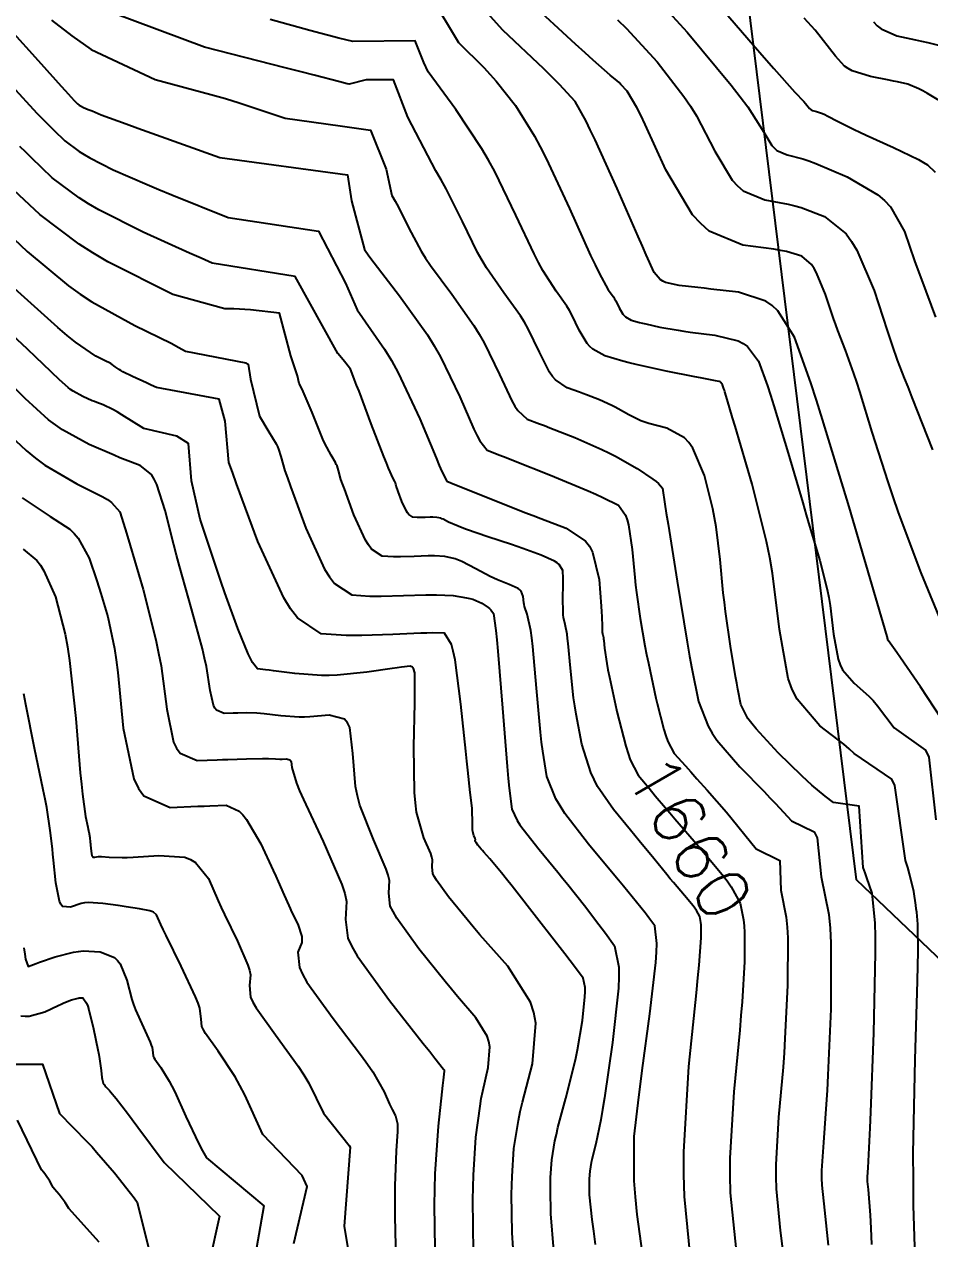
# Model space of a CAD drawing. Header units: metres. Extents: x 837476 to 838477, y 1189012 to 1191014.
# Drawn here: x 837755.9 to 837823, y 1190475.6 to 1190565.5 of the extents above; entities that cross this region are included whole.
import ezdxf

# ---------------------------------------------------------------- set-up
doc = ezdxf.new("R2010")
doc.units = ezdxf.units.M
doc.header["$LTSCALE"] = 0.3
for name, color, linetype in [('CORREDORVIA', 94, 'Continuous'), ('COTAS 10', 1, 'Continuous'), ('COTAS INT', 252, 'Continuous')]:
    doc.layers.add(name, color=color, linetype=linetype)
doc.styles.get("Standard").update_dxf_attribs({"font": 'simplex.shx'})

msp = doc.modelspace()

# ---------------------------------------------------------------- linework, layer by layer
at = {"layer": 'CORREDORVIA'}
msp.add_lwpolyline([(837910.676, 1191000.965), (838246.889, 1191005.3), (838347.391, 1190870.925), (838423.516, 1190628.699), (838450.215, 1190473.685), (838321.32, 1190375.615), (838242.09, 1190297.633), (838236.889, 1190068.622), (838166.593, 1189160.17), (837860.483, 1189307.124), (837593.191, 1189234.399), (837744.487, 1189686.609), (837700.859, 1189887.9), (837671.347, 1190075.087), (837676.273, 1190181.696), (837885.383, 1190229.429), (837983.184, 1190344.12), (837817.554, 1190502.187), (837798.033, 1190660.17), (837963.574, 1190795.982)], close=True, dxfattribs=at)
at = {"layer": 'COTAS 10'}
for points in [[(837805.978, 1190568.537), (837809.9, 1190563.975), (837810.717, 1190563.033), (837811.418, 1190562.229), (837812.98, 1190560.484), (837813.637, 1190559.788), (837813.767, 1190559.646), (837813.874, 1190559.525), (837814.077, 1190559.273), (837814.189, 1190559.171), (837814.239, 1190559.146), (837814.298, 1190559.122), (837814.582, 1190559.047), (837815.034, 1190558.895), (837815.199, 1190558.823), (837815.382, 1190558.737), (837816.186, 1190558.318), (837817.371, 1190557.714), (837817.794, 1190557.511), (837818.258, 1190557.294), (837820.275, 1190556.384), (837822.14, 1190555.49), (837822.507, 1190555.283), (837822.811, 1190555.094), (837823.369, 1190554.557)], [(837786.031, 1190567.587), (837788.078, 1190564.141), (837789.951, 1190562.292), (837790.42, 1190561.786), (837790.866, 1190561.283), (837792.296, 1190559.485), (837793.692, 1190557.233), (837794.117, 1190556.443), (837794.559, 1190555.581), (837796.294, 1190551.866), (837797.856, 1190548.398), (837798.189, 1190547.692), (837798.48, 1190547.096), (837799.169, 1190545.861), (837799.541, 1190545.339), (837799.631, 1190545.194), (837799.715, 1190545.048), (837799.972, 1190544.515), (837800.243, 1190544.051), (837800.335, 1190543.949), (837800.435, 1190543.857), (837800.861, 1190543.619), (837801.477, 1190543.438), (837801.697, 1190543.383), (837801.938, 1190543.325), (837802.987, 1190543.096), (837804.335, 1190542.857), (837804.764, 1190542.793), (837805.218, 1190542.73), (837807.061, 1190542.507), (837808.775, 1190542.08), (837809.147, 1190541.888), (837809.475, 1190541.664), (837810.29, 1190540.585), (837810.946, 1190538.757), (837811.174, 1190538.059), (837811.422, 1190537.279), (837812.485, 1190533.771), (837813.569, 1190530.09), (837813.831, 1190529.201), (837814.076, 1190528.368), (837814.823, 1190525.83), (837815.368, 1190523.672), (837815.486, 1190523.078), (837815.59, 1190522.487), (837815.848, 1190520.365), (837816.182, 1190518.526), (837816.335, 1190518.113), (837816.513, 1190517.741), (837817.374, 1190516.744), (837818.453, 1190515.796), (837818.77, 1190515.455), (837819.094, 1190515.08), (837820.329, 1190513.441), (837822.652, 1190511.786), (837822.912, 1190511.265), (837823.431, 1190506.642)], [(837755.006, 1190560.954), (837756.858, 1190558.935), (837757.658, 1190558.113), (837757.883, 1190557.889), (837758.109, 1190557.668), (837758.935, 1190556.884), (837759.991, 1190556.086), (837760.362, 1190555.855), (837760.767, 1190555.62), (837762.513, 1190554.737), (837765.014, 1190553.643), (837765.895, 1190553.275), (837766.857, 1190552.878), (837771.014, 1190551.211), (837777.711, 1190550.202), (837779.711, 1190546.354), (837780.574, 1190544.377), (837782.602, 1190541.473), (837783.115, 1190540.611), (837783.608, 1190539.723), (837785.213, 1190536.305), (837786.415, 1190533.417), (837786.653, 1190532.862), (837786.85, 1190532.415), (837787.219, 1190531.685), (837787.799, 1190531.456), (837788.129, 1190531.324), (837788.533, 1190531.163), (837790.604, 1190530.331), (837792.992, 1190529.385), (837793.596, 1190529.151), (837794.175, 1190528.93), (837796.059, 1190528.229), (837797.48, 1190527.266), (837797.766, 1190526.878), (837798.007, 1190526.438), (837798.49, 1190524.41), (837798.634, 1190522.435), (837798.661, 1190522.027), (837798.682, 1190521.68), (837798.71, 1190520.93), (837798.712, 1190520.623), (837798.716, 1190520.555), (837798.722, 1190520.495), (837798.757, 1190520.337), (837798.803, 1190520.117), (837798.817, 1190520.018), (837798.83, 1190519.901), (837798.881, 1190519.34), (837799.054, 1190518.211), (837799.145, 1190517.737), (837799.254, 1190517.192), (837799.779, 1190514.765), (837799.805, 1190514.642), (837800.455, 1190512.093), (837800.628, 1190511.549), (837800.797, 1190511.076), (837801.379, 1190509.95), (837801.913, 1190509.31), (837802.052, 1190509.142), (837802.186, 1190508.978), (837802.641, 1190508.421), (837803.394, 1190507.527), (837803.718, 1190507.151), (837804.091, 1190506.719), (837805.855, 1190504.697), (837807.598, 1190502.596), (837807.959, 1190502.115), (837808.267, 1190501.677), (837808.94, 1190500.461), (837809.186, 1190499.233), (837809.225, 1190498.787), (837809.252, 1190498.296), (837809.246, 1190496.142), (837809.071, 1190493.173), (837808.992, 1190492.168), (837808.9, 1190491.084), (837808.456, 1190486.506), (837808.16, 1190481.602), (837808.161, 1190480.311), (837808.197, 1190479.05), (837808.629, 1190474.739)], [(837792.265, 1190472.687), (837792.05, 1190476.086), (837792.011, 1190478.906), (837792.02, 1190479.601), (837792.039, 1190480.258), (837792.177, 1190482.317), (837792.506, 1190484.384), (837792.644, 1190485.045), (837792.802, 1190485.745), (837793.544, 1190488.593), (837793.799, 1190491.585), (837793.65, 1190492.375), (837793.407, 1190493.149), (837791.734, 1190495.804), (837789.664, 1190498.14), (837789.169, 1190498.712), (837788.708, 1190499.251), (837787.329, 1190500.928), (837786.44, 1190502.162), (837786.288, 1190502.422), (837786.177, 1190502.647), (837786.117, 1190503.164), (837786.149, 1190503.667), (837786.096, 1190503.884), (837786.016, 1190504.134), (837785.504, 1190505.316), (837784.972, 1190507.204), (837784.88, 1190507.899), (837784.811, 1190508.67), (837784.762, 1190512.074), (837784.838, 1190515.277), (837784.848, 1190515.921), (837784.854, 1190516.459), (837784.835, 1190517.524), (837784.751, 1190517.826), (837784.716, 1190517.883), (837784.676, 1190517.928), (837784.488, 1190517.997), (837783.862, 1190517.928), (837783.546, 1190517.886), (837783.168, 1190517.834), (837781.287, 1190517.565), (837779.079, 1190517.346), (837778.495, 1190517.325), (837777.922, 1190517.322), (837775.952, 1190517.456), (837774.377, 1190517.66), (837774.053, 1190517.702), (837773.779, 1190517.737), (837773.195, 1190517.809), (837772.811, 1190518.284), (837772.662, 1190518.574), (837772.495, 1190518.931), (837771.739, 1190520.792), (837770.778, 1190523.434), (837770.482, 1190524.285), (837770.172, 1190525.187), (837768.945, 1190528.874), (837768.297, 1190531.715), (837768.077, 1190534.486), (837767.221, 1190535.023), (837764.786, 1190535.593), (837763.141, 1190536.615), (837762.792, 1190536.821), (837762.488, 1190536.994), (837761.771, 1190537.344), (837761.287, 1190537.517), (837761.129, 1190537.58), (837760.962, 1190537.649), (837760.271, 1190537.951), (837759.542, 1190538.35), (837759.351, 1190538.48), (837759.163, 1190538.619), (837758.524, 1190539.194), (837757.325, 1190540.355), (837756.786, 1190540.864), (837756.156, 1190541.454), (837753.133, 1190544.262)], [(837775.873, 1190475.284), (837776.874, 1190479.51), (837776.498, 1190480.314), (837773.596, 1190483.359), (837772.25, 1190486.296), (837771.888, 1190486.99), (837771.531, 1190487.631), (837770.279, 1190489.517), (837769.342, 1190490.823), (837769.183, 1190491.1), (837769.067, 1190491.34), (837769.013, 1190491.898), (837768.928, 1190492.692), (837768.793, 1190493.08), (837768.61, 1190493.541), (837767.545, 1190495.815), (837766.426, 1190498.07), (837766.209, 1190498.519), (837766.031, 1190498.891), (837765.724, 1190499.605), (837765.503, 1190499.808), (837765.379, 1190499.858), (837765.229, 1190499.907), (837764.462, 1190500.062), (837763.472, 1190500.207), (837763.181, 1190500.249), (837762.882, 1190500.291), (837761.744, 1190500.453), (837760.654, 1190500.513), (837760.387, 1190500.492), (837760.134, 1190500.455), (837759.346, 1190500.186), (837758.758, 1190500.234), (837758.631, 1190500.396), (837758.52, 1190500.623), (837758.253, 1190501.984), (837758.091, 1190503.661), (837758.047, 1190504.089), (837758.004, 1190504.5), (837757.852, 1190505.851), (837757.581, 1190507.544), (837757.463, 1190508.17), (837757.326, 1190508.864), (837756.677, 1190511.942), (837756.027, 1190515.167), (837755.889, 1190515.955)]]:
    msp.add_lwpolyline(points, dxfattribs=at)
at = {"layer": 'COTAS INT'}
for points in [[(837801.201, 1190569.091), (837805.003, 1190564.908), (837808.26, 1190560.99), (837808.928, 1190560.138), (837809.494, 1190559.387), (837810.695, 1190557.516), (837811.285, 1190556.523), (837811.467, 1190556.326), (837811.656, 1190556.162), (837812.403, 1190555.851), (837813.57, 1190555.546), (837814.023, 1190555.386), (837814.534, 1190555.193), (837816.85, 1190554.221), (837819.136, 1190552.88), (837819.628, 1190552.453), (837820.059, 1190552.003), (837821.106, 1190550.177), (837821.851, 1190547.997), (837822.092, 1190547.324), (837822.348, 1190546.62), (837823.396, 1190543.823)], [(837823.836, 1190514.11), (837822.282, 1190516.488), (837820.81, 1190518.616), (837820.526, 1190519.024), (837820.296, 1190519.353), (837819.911, 1190519.89), (837819.882, 1190519.924), (837819.876, 1190519.936), (837819.871, 1190519.95), (837819.86, 1190520.012), (837819.851, 1190520.084), (837819.843, 1190520.124), (837819.825, 1190520.197), (837816.993, 1190529.805), (837815.038, 1190536.261), (837814.581, 1190537.697), (837814.162, 1190538.981), (837812.954, 1190542.346), (837811.73, 1190544.301), (837811.301, 1190544.695), (837810.833, 1190545.025), (837808.817, 1190545.687), (837806.759, 1190545.912), (837806.265, 1190545.966), (837805.804, 1190546.017), (837804.413, 1190546.173), (837803.412, 1190546.401), (837803.198, 1190546.497), (837803.011, 1190546.608), (837802.561, 1190547.126), (837801.974, 1190548.454), (837801.7, 1190549.075), (837801.378, 1190549.806), (837799.813, 1190553.358), (837798.194, 1190556.94), (837797.837, 1190557.689), (837797.521, 1190558.333), (837796.711, 1190559.78), (837795.556, 1190561.051), (837795.022, 1190561.584), (837794.395, 1190562.195), (837791.359, 1190565.053), (837789.124, 1190567.587)], [(837824.001, 1190520.848), (837822.334, 1190524.922), (837820.666, 1190529.381), (837820.261, 1190530.527), (837819.88, 1190531.635), (837818.709, 1190535.316), (837817.789, 1190538.335), (837817.567, 1190539.026), (837817.359, 1190539.653), (837816.725, 1190541.393), (837816.168, 1190542.832), (837816.008, 1190543.27), (837815.846, 1190543.725), (837815.241, 1190545.51), (837814.595, 1190547.099), (837814.408, 1190547.431), (837814.216, 1190547.716), (837813.491, 1190548.354), (837812.367, 1190548.679), (837811.923, 1190548.768), (837811.422, 1190548.855), (837809.134, 1190549.164), (837806.64, 1190550.202), (837806.009, 1190550.748), (837805.404, 1190551.407), (837803.433, 1190554.723), (837801.897, 1190558.081), (837801.565, 1190558.767), (837801.275, 1190559.346), (837800.566, 1190560.555), (837800.104, 1190561.053), (837799.97, 1190561.183), (837799.832, 1190561.311), (837799.313, 1190561.747), (837798.059, 1190562.841), (837797.459, 1190563.383), (837796.748, 1190564.03), (837793.269, 1190567.232)], [(837757.948, 1190565.806), (837759.434, 1190564.638), (837760.868, 1190563.637), (837765.603, 1190561.425), (837769.749, 1190560.308), (837770.812, 1190559.998), (837771.839, 1190559.688), (837775.237, 1190558.566), (837779.311, 1190557.988), (837781.55, 1190557.668), (837782.724, 1190554.788), (837783.133, 1190552.834), (837783.387, 1190552.407), (837783.629, 1190551.978), (837784.398, 1190550.425), (837785.303, 1190548.725), (837785.631, 1190548.204), (837785.992, 1190547.662), (837787.576, 1190545.522), (837789.216, 1190543.224), (837789.613, 1190542.582), (837789.984, 1190541.938), (837791.117, 1190539.589), (837792.02, 1190537.645), (837792.247, 1190537.255), (837792.463, 1190536.93), (837793.159, 1190536.291), (837794.084, 1190535.947), (837794.445, 1190535.807), (837794.85, 1190535.648), (837796.693, 1190534.914), (837798.7, 1190534.04), (837799.209, 1190533.792), (837799.698, 1190533.543), (837801.295, 1190532.622), (837802.476, 1190531.831), (837802.702, 1190531.663), (837802.886, 1190531.518), (837803.185, 1190531.177), (837803.359, 1190530.003), (837803.464, 1190529.332), (837803.594, 1190528.512), (837804.265, 1190524.298), (837805.011, 1190519.774), (837805.188, 1190518.758), (837805.352, 1190517.844), (837805.837, 1190515.396), (837806.551, 1190513.571), (837806.859, 1190513.05), (837807.216, 1190512.523), (837808.905, 1190510.56), (837810.709, 1190508.724), (837811.138, 1190508.276), (837811.538, 1190507.855), (837812.726, 1190506.551), (837814.399, 1190505.744), (837814.642, 1190505.31), (837814.939, 1190502.412), (837815.497, 1190499.628), (837815.586, 1190498.619), (837815.647, 1190497.506), (837815.633, 1190492.626), (837815.429, 1190487.735), (837815.37, 1190486.615), (837815.311, 1190485.597), (837815.091, 1190482.767), (837814.965, 1190480.681), (837814.965, 1190480.132), (837814.98, 1190479.596), (837815.164, 1190477.763), (837815.447, 1190475.163)], [(837818.691, 1190475.227), (837818.628, 1190476.412), (837818.572, 1190477.395), (837818.432, 1190479.274), (837818.372, 1190479.869), (837818.367, 1190480.043), (837818.367, 1190480.221), (837818.408, 1190480.897), (837818.516, 1190482.854), (837818.559, 1190483.839), (837818.607, 1190485.016), (837818.826, 1190490.868), (837818.963, 1190496.776), (837818.959, 1190497.989), (837818.937, 1190499.018), (837818.708, 1190501.203), (837818.308, 1190502.342), (837818.178, 1190502.711), (837818.041, 1190503.103), (837817.741, 1190507.644), (837815.851, 1190507.919), (837815.224, 1190508.392), (837814.248, 1190509.196), (837813.89, 1190509.521), (837813.494, 1190509.891), (837811.749, 1190511.598), (837810.112, 1190513.36), (837809.784, 1190513.764), (837809.511, 1190514.132), (837808.977, 1190515.159), (837808.753, 1190516.305), (837808.674, 1190516.747), (837808.588, 1190517.244), (837808.219, 1190519.49), (837807.847, 1190522.053), (837807.76, 1190522.75), (837807.68, 1190523.441), (837807.446, 1190525.89), (837807.153, 1190528.311), (837807.035, 1190528.984), (837806.901, 1190529.658), (837806.284, 1190532.105), (837805.417, 1190534.138), (837805.126, 1190534.551), (837804.813, 1190534.9), (837803.497, 1190535.619), (837802.177, 1190535.95), (837801.861, 1190536.053), (837801.567, 1190536.162), (837800.685, 1190536.601), (837799.9, 1190537.057), (837799.667, 1190537.178), (837799.428, 1190537.296), (837798.505, 1190537.701), (837797.553, 1190538.074), (837797.294, 1190538.172), (837797.038, 1190538.268), (837796.13, 1190538.593), (837795.27, 1190539.187), (837795.044, 1190539.451), (837794.823, 1190539.759), (837794.069, 1190541.231), (837793.228, 1190542.974), (837792.952, 1190543.453), (837792.658, 1190543.929), (837791.441, 1190545.635), (837790.155, 1190547.473), (837789.817, 1190548.033), (837789.487, 1190548.616), (837788.363, 1190550.905), (837787.163, 1190553.332), (837786.785, 1190554), (837786.387, 1190554.668), (837784.324, 1190558.628), (837783.257, 1190561.401), (837781.23, 1190561.401), (837779.97, 1190561.062), (837779.825, 1190561.093), (837779.278, 1190561.234), (837777.4, 1190561.729), (837776.417, 1190561.982), (837775.232, 1190562.286), (837769.278, 1190563.804), (837762.462, 1190566.351)], [(837821.977, 1190471.186), (837821.774, 1190478.104), (837821.755, 1190480.024), (837821.753, 1190481.947), (837821.88, 1190488.911), (837822.054, 1190494.69), (837822.082, 1190495.866), (837822.1, 1190496.859), (837822.092, 1190498.911), (837822.003, 1190499.8), (837821.971, 1190500.059), (837821.936, 1190500.323), (837821.782, 1190501.323), (837821.47, 1190502.645), (837821.336, 1190503.112), (837821.18, 1190503.622), (837820.393, 1190509.184), (837820.171, 1190509.658), (837817.378, 1190511.544), (837817.014, 1190511.887), (837816.611, 1190512.239), (837814.836, 1190513.598), (837813.145, 1190515.558), (837812.794, 1190516.289), (837812.494, 1190517.102), (837811.836, 1190520.717), (837811.329, 1190524.889), (837811.124, 1190526.052), (837810.892, 1190527.219), (837809.82, 1190531.463), (837808.559, 1190535.755), (837808.375, 1190536.381), (837807.977, 1190537.736), (837807.807, 1190538.297), (837807.767, 1190538.421), (837807.731, 1190538.533), (837807.626, 1190538.825), (837807.496, 1190538.997), (837807.444, 1190539.033), (837807.384, 1190539.063), (837807.111, 1190539.131), (837806.356, 1190539.261), (837805.994, 1190539.331), (837805.565, 1190539.415), (837803.461, 1190539.842), (837801.22, 1190540.33), (837800.705, 1190540.454), (837800.235, 1190540.572), (837798.92, 1190540.959), (837798.01, 1190541.467), (837797.795, 1190541.663), (837797.598, 1190541.883), (837797.021, 1190542.873), (837796.472, 1190544.011), (837796.292, 1190544.323), (837796.1, 1190544.634), (837795.305, 1190545.748), (837794.317, 1190547.285), (837794.003, 1190547.863), (837793.672, 1190548.507), (837792.328, 1190551.386), (837790.76, 1190554.596), (837790.286, 1190555.45), (837789.795, 1190556.289), (837787.881, 1190559.19), (837785.818, 1190561.989), (837785.497, 1190562.68), (837784.857, 1190564.28), (837780.257, 1190564.235), (837779.742, 1190564.342), (837779.203, 1190564.463), (837777.056, 1190565.033), (837774.119, 1190565.847)], [(837799.851, 1190565.823), (837800.512, 1190565.18), (837802.784, 1190562.731), (837804.767, 1190560.168), (837805.247, 1190559.452), (837805.695, 1190558.734), (837807.064, 1190556.12), (837808.345, 1190553.965), (837808.738, 1190553.537), (837809.148, 1190553.182), (837810.768, 1190552.508), (837812.496, 1190552.201), (837812.973, 1190552.077), (837813.45, 1190551.936), (837815.17, 1190551.287), (837816.779, 1190549.984), (837817.185, 1190549.43), (837817.575, 1190548.793), (837818.843, 1190545.797), (837819.812, 1190542.851), (837820.013, 1190542.246), (837820.186, 1190541.732), (837820.566, 1190540.637), (837821.081, 1190539.319), (837821.338, 1190538.665), (837821.644, 1190537.885), (837823.165, 1190534.021)], [(837824.331, 1190559.473), (837822.809, 1190560.385), (837822.469, 1190560.572), (837822.164, 1190560.73), (837821.352, 1190561.063), (837820.572, 1190561.241), (837820.287, 1190561.302), (837819.972, 1190561.368), (837818.581, 1190561.645), (837817.217, 1190562.065), (837816.919, 1190562.22), (837816.655, 1190562.392), (837815.986, 1190563.152), (837814.473, 1190565.058), (837813.678, 1190565.952)], [(837754.674, 1190565.326), (837757.176, 1190562.569), (837758.653, 1190560.931), (837758.943, 1190560.609), (837759.181, 1190560.345), (837759.614, 1190559.869), (837759.712, 1190559.768), (837759.768, 1190559.714), (837759.869, 1190559.617), (837759.999, 1190559.519), (837760.044, 1190559.491), (837760.094, 1190559.462), (837760.309, 1190559.354), (837760.658, 1190559.203), (837760.793, 1190559.147), (837760.944, 1190559.085), (837761.628, 1190558.812), (837763.456, 1190558.137), (837764.329, 1190557.821), (837765.361, 1190557.451), (837770.412, 1190555.648), (837779.844, 1190554.362), (837780.164, 1190552.442), (837781.119, 1190548.834), (837781.445, 1190548.375), (837781.83, 1190547.85), (837783.712, 1190545.409), (837785.775, 1190542.519), (837786.273, 1190541.711), (837786.74, 1190540.901), (837788.165, 1190537.947), (837789.218, 1190535.531), (837789.45, 1190535.059), (837789.657, 1190534.672), (837790.189, 1190533.988), (837791.131, 1190533.625), (837791.595, 1190533.442), (837792.148, 1190533.222), (837794.882, 1190532.127), (837797.667, 1190530.978), (837798.253, 1190530.724), (837798.758, 1190530.498), (837799.913, 1190529.914), (837800.453, 1190529.169), (837800.57, 1190528.841), (837800.673, 1190528.461), (837800.931, 1190526.65), (837801.123, 1190524.555), (837801.185, 1190523.996), (837801.251, 1190523.446), (837801.522, 1190521.534), (837801.883, 1190519.502), (837802.005, 1190518.876), (837802.137, 1190518.222), (837802.696, 1190515.632), (837802.797, 1190515.235), (837803.28, 1190513.322), (837803.428, 1190512.845), (837803.571, 1190512.437), (837804.035, 1190511.552), (837804.889, 1190510.624), (837805.277, 1190510.19), (837805.731, 1190509.679), (837806.487, 1190508.821), (837807.917, 1190507.193), (837810.125, 1190504.492), (837811.866, 1190503.628), (837811.939, 1190501.437), (837812.341, 1190499.431), (837812.406, 1190498.703), (837812.45, 1190497.901), (837812.439, 1190494.384), (837812.25, 1190490.454), (837812.181, 1190489.392), (837812.105, 1190488.34), (837811.773, 1190484.637), (837811.562, 1190481.141), (837811.563, 1190480.222), (837811.589, 1190479.323), (837811.896, 1190476.251), (837812.322, 1190472.931)], [(837818.807, 1190565.674), (837819.087, 1190565.394), (837819.379, 1190565.156), (837820.534, 1190564.643), (837821.921, 1190564.35), (837822.36, 1190564.251), (837822.822, 1190564.143), (837824.691, 1190563.687)], [(837805.361, 1190473.228), (837804.806, 1190478.777), (837804.758, 1190480.401), (837804.757, 1190482.062), (837805.139, 1190488.376), (837805.695, 1190493.827), (837805.803, 1190494.945), (837805.893, 1190495.892), (837806.052, 1190497.9), (837806.053, 1190498.142), (837806.055, 1190498.691), (837806.045, 1190498.871), (837806.03, 1190499.035), (837805.94, 1190499.486), (837805.693, 1190499.932), (837805.58, 1190500.093), (837805.447, 1190500.269), (837804.807, 1190501.041), (837803.992, 1190501.991), (837803.749, 1190502.281), (837803.5, 1190502.582), (837803.499, 1190502.582), (837802.532, 1190503.764), (837801.456, 1190505.085), (837801.136, 1190505.473), (837800.807, 1190505.871), (837799.541, 1190507.389), (837798.377, 1190509.095), (837798.112, 1190509.611), (837797.872, 1190510.147), (837797.213, 1190512.24), (837796.782, 1190514.451), (837796.685, 1190515.06), (837796.598, 1190515.669), (837796.366, 1190517.856), (837796.202, 1190519.679), (837796.158, 1190520.058), (837796.114, 1190520.381), (837795.962, 1190521.094), (837795.849, 1190521.606), (837795.83, 1190521.803), (837795.816, 1190522.024), (837795.811, 1190523.021), (837795.828, 1190524.038), (837795.829, 1190524.272), (837795.827, 1190524.485), (837795.804, 1190525.079), (837795.536, 1190525.535), (837795.379, 1190525.66), (837795.187, 1190525.784), (837794.194, 1190526.23), (837792.845, 1190526.705), (837792.427, 1190526.849), (837791.991, 1190526.997), (837790.257, 1190527.576), (837788.68, 1190528.117), (837788.342, 1190528.241), (837788.048, 1190528.354), (837787.341, 1190528.67), (837786.947, 1190528.872), (837786.85, 1190528.912), (837786.757, 1190528.947), (837786.465, 1190529.015), (837786.174, 1190529.031), (837786.082, 1190529.032), (837785.986, 1190529.032), (837785.598, 1190529.017), (837785.203, 1190529.004), (837785.103, 1190529.005), (837785.006, 1190529.007), (837784.688, 1190529.028), (837784.387, 1190529.228), (837784.301, 1190529.342), (837784.213, 1190529.481), (837783.886, 1190530.198), (837783.615, 1190530.927), (837783.562, 1190531.075), (837783.519, 1190531.199), (837783.445, 1190531.453), (837783.407, 1190531.58), (837783.387, 1190531.625), (837783.362, 1190531.673), (837783.238, 1190531.883), (837782.897, 1190532.651), (837782.736, 1190533.051), (837782.546, 1190533.532), (837781.617, 1190535.949), (837780.709, 1190538.343), (837780.531, 1190538.81), (837780.386, 1190539.192), (837780.128, 1190539.865), (837780.08, 1190539.971), (837780.067, 1190539.996), (837780.055, 1190540.019), (837780.011, 1190540.086), (837779.633, 1190540.543), (837779.409, 1190540.813), (837779.134, 1190541.144), (837775.989, 1190546.85), (837769.828, 1190547.834), (837769.01, 1190548.188), (837768.151, 1190548.565), (837764.717, 1190550.121), (837761.44, 1190551.778), (837760.679, 1190552.219), (837759.983, 1190552.652), (837758, 1190554.151), (837756.449, 1190555.622), (837756.026, 1190556.038), (837755.604, 1190556.457)], [(837802.093, 1190471.716), (837801.302, 1190477.424), (837801.173, 1190478.73), (837801.084, 1190479.915), (837801.089, 1190483.203), (837801.424, 1190486.121), (837801.543, 1190487.073), (837801.674, 1190488.088), (837802.241, 1190492.277), (837802.686, 1190496.075), (837802.741, 1190496.843), (837802.765, 1190497.489), (837802.604, 1190498.798), (837802.181, 1190499.375), (837802.041, 1190499.559), (837801.891, 1190499.754), (837801.263, 1190500.544), (837800.295, 1190501.723), (837799.93, 1190502.163), (837799.523, 1190502.652), (837797.703, 1190504.827), (837795.957, 1190507.114), (837795.596, 1190507.673), (837795.288, 1190508.2), (837794.621, 1190509.838), (837794.309, 1190511.709), (837794.225, 1190512.384), (837794.142, 1190513.126), (837793.851, 1190516.373), (837793.574, 1190519.457), (837793.499, 1190520.098), (837793.425, 1190520.645), (837793.168, 1190521.851), (837792.969, 1190522.419), (837792.932, 1190522.564), (837792.903, 1190522.704), (837792.862, 1190523.166), (837792.711, 1190523.564), (837792.611, 1190523.663), (837792.487, 1190523.757), (837791.829, 1190524.059), (837790.951, 1190524.401), (837790.688, 1190524.521), (837790.416, 1190524.653), (837789.359, 1190525.219), (837788.33, 1190525.746), (837788.075, 1190525.852), (837787.834, 1190525.941), (837787.07, 1190526.12), (837786.309, 1190526.162), (837786.07, 1190526.165), (837785.818, 1190526.163), (837784.804, 1190526.125), (837783.773, 1190526.092), (837783.511, 1190526.092), (837783.258, 1190526.098), (837782.428, 1190526.155), (837781.64, 1190526.675), (837781.415, 1190526.973), (837781.186, 1190527.338), (837780.332, 1190529.21), (837779.622, 1190531.116), (837779.485, 1190531.503), (837779.373, 1190531.828), (837779.18, 1190532.49), (837779.08, 1190532.822), (837779.027, 1190532.938), (837778.963, 1190533.066), (837778.638, 1190533.614), (837778.181, 1190534.475), (837778.033, 1190534.8), (837777.876, 1190535.161), (837777.232, 1190536.775), (837776.581, 1190538.322), (837776.419, 1190538.641), (837776.266, 1190538.912), (837776.155, 1190539.489), (837775.658, 1190540.978), (837774.831, 1190544.121), (837772.681, 1190544.369), (837771.44, 1190544.452), (837770.778, 1190544.452), (837766.922, 1190545.505), (837762.112, 1190547.936), (837760.997, 1190548.583), (837759.975, 1190549.219), (837757.065, 1190551.418), (837754.79, 1190553.577)], [(837753.131, 1190551.531), (837756.131, 1190548.685), (837759.197, 1190546.141), (837760.059, 1190545.527), (837760.927, 1190544.954), (837764.106, 1190543.209), (837766.804, 1190541.897), (837767.368, 1190541.596), (837767.852, 1190541.321), (837772.338, 1190540.447), (837772.501, 1190540.364), (837772.681, 1190539.241), (837773.345, 1190536.51), (837774.039, 1190535.345), (837774.564, 1190534.458), (837774.667, 1190534.252), (837774.753, 1190534.064), (837774.914, 1190533.527), (837775.226, 1190532.456), (837775.408, 1190531.93), (837775.63, 1190531.305), (837776.777, 1190528.222), (837778.159, 1190525.195), (837778.529, 1190524.605), (837778.894, 1190524.123), (837780.167, 1190523.281), (837781.51, 1190523.189), (837781.918, 1190523.18), (837782.343, 1190523.179), (837784.011, 1190523.234), (837785.65, 1190523.295), (837786.058, 1190523.297), (837786.445, 1190523.293), (837787.674, 1190523.225), (837788.668, 1190523.074), (837788.906, 1190523.017), (837789.128, 1190522.954), (837789.798, 1190522.672), (837790.276, 1190522.356), (837790.378, 1190522.271), (837790.466, 1190522.187), (837790.673, 1190521.892), (837790.847, 1190520.644), (837790.915, 1190519.959), (837790.991, 1190519.125), (837791.336, 1190514.889), (837791.686, 1190510.584), (837791.765, 1190509.707), (837791.836, 1190508.968), (837792.029, 1190507.436), (837792.426, 1190506.586), (837792.625, 1190506.277), (837792.864, 1190505.935), (837794.048, 1190504.432), (837795.437, 1190502.754), (837795.805, 1190502.302), (837796.165, 1190501.856), (837797.405, 1190500.289), (837798.471, 1190498.902), (837798.722, 1190498.569), (837798.955, 1190498.259), (837799.634, 1190497.322), (837799.948, 1190495.742), (837799.951, 1190495.025), (837799.916, 1190494.188), (837799.484, 1190490.156), (837798.886, 1190486.073), (837798.746, 1190485.203), (837798.617, 1190484.447), (837798.246, 1190482.654), (837797.995, 1190481.705), (837797.943, 1190481.48), (837797.898, 1190481.271), (837797.795, 1190480.653), (837797.756, 1190480.073), (837797.751, 1190479.887), (837797.748, 1190479.692), (837797.759, 1190478.897), (837797.95, 1190477.063), (837798.061, 1190476.212), (837798.197, 1190475.212)], [(837795.124, 1190474.762), (837794.904, 1190477.491), (837794.88, 1190479.299), (837794.886, 1190479.744), (837794.897, 1190480.165), (837794.986, 1190481.485), (837795.22, 1190482.891), (837795.323, 1190483.365), (837795.442, 1190483.877), (837796.011, 1190486.035), (837796.613, 1190488.377), (837796.754, 1190489.005), (837796.882, 1190489.624), (837797.251, 1190491.787), (837797.439, 1190493.547), (837797.455, 1190493.912), (837797.454, 1190494.225), (837797.316, 1190494.915), (837796.663, 1190495.782), (837796.337, 1190496.207), (837795.948, 1190496.711), (837794.019, 1190499.199), (837792.039, 1190501.728), (837791.618, 1190502.258), (837791.252, 1190502.715), (837790.391, 1190503.752), (837789.951, 1190504.245), (837789.852, 1190504.36), (837789.761, 1190504.464), (837789.515, 1190504.762), (837789.373, 1190504.959), (837789.348, 1190505), (837789.331, 1190505.036), (837789.321, 1190505.119), (837789.326, 1190505.199), (837789.318, 1190505.234), (837789.305, 1190505.274), (837789.223, 1190505.462), (837789.138, 1190505.764), (837789.124, 1190505.875), (837789.113, 1190505.998), (837789.105, 1190506.541), (837789.092, 1190507.246), (837789.077, 1190507.47), (837789.058, 1190507.708), (837788.95, 1190508.671), (837788.759, 1190510.309), (837788.688, 1190510.971), (837788.608, 1190511.723), (837788.254, 1190515.196), (837787.82, 1190518.474), (837787.69, 1190519.105), (837787.557, 1190519.614), (837787.038, 1190520.453), (837786.121, 1190520.469), (837785.735, 1190520.46), (837785.292, 1190520.445), (837783.217, 1190520.342), (837780.913, 1190520.266), (837780.326, 1190520.268), (837779.762, 1190520.28), (837777.906, 1190520.407), (837776.147, 1190521.571), (837775.643, 1190522.237), (837775.131, 1190523.052), (837773.223, 1190527.235), (837771.638, 1190531.494), (837771.33, 1190532.358), (837771.08, 1190533.084), (837770.787, 1190536.142), (837770.365, 1190537.752), (837765.712, 1190538.632), (837765.33, 1190538.81), (837764.977, 1190538.975), (837763.942, 1190539.45), (837763.227, 1190539.792), (837763.076, 1190539.872), (837762.945, 1190539.947), (837762.644, 1190540.163), (837762.322, 1190540.391), (837762.179, 1190540.472), (837762.012, 1190540.561), (837761.215, 1190540.949), (837759.713, 1190541.984), (837759.103, 1190542.481), (837758.408, 1190543.069), (837755.196, 1190545.952)], [(837789.195, 1190474.68), (837789.142, 1190478.514), (837789.155, 1190479.457), (837789.18, 1190480.35), (837789.368, 1190483.15), (837789.67, 1190485.443), (837789.765, 1190486.016), (837789.867, 1190486.563), (837790.278, 1190488.317), (837790.407, 1190489.842), (837790.332, 1190490.245), (837790.207, 1190490.639), (837789.355, 1190491.993), (837787.998, 1190493.566), (837787.556, 1190494.098), (837787.085, 1190494.672), (837785.144, 1190497.095), (837783.507, 1190499.366), (837783.227, 1190499.845), (837783.023, 1190500.258), (837782.913, 1190501.209), (837782.972, 1190502.136), (837782.874, 1190502.534), (837782.727, 1190502.995), (837781.784, 1190505.17), (837780.78, 1190507.717), (837780.594, 1190508.412), (837780.448, 1190509.102), (837780.254, 1190511.556), (837780.024, 1190513.465), (837779.856, 1190513.811), (837779.642, 1190514.078), (837778.492, 1190514.383), (837777.063, 1190514.248), (837776.673, 1190514.238), (837776.286, 1190514.239), (837774.909, 1190514.34), (837773.693, 1190514.48), (837773.408, 1190514.505), (837773.145, 1190514.525), (837772.378, 1190514.548), (837771.744, 1190514.53), (837771.565, 1190514.525), (837771.384, 1190514.519), (837770.714, 1190514.493), (837770.144, 1190514.74), (837770.026, 1190514.905), (837769.924, 1190515.113), (837769.697, 1190516.213), (837769.414, 1190517.977), (837769.277, 1190518.603), (837769.114, 1190519.288), (837768.312, 1190522.259), (837767.423, 1190525.418), (837767.205, 1190526.221), (837767, 1190526.994), (837766.359, 1190529.526), (837765.733, 1190531.457), (837765.538, 1190531.849), (837765.332, 1190532.181), (837764.507, 1190532.864), (837763.388, 1190533.274), (837762.997, 1190533.433), (837762.571, 1190533.611), (837760.738, 1190534.417), (837758.753, 1190535.504), (837758.231, 1190535.86), (837757.721, 1190536.239), (837755.978, 1190537.804), (837754.087, 1190539.697)], [(837753.433, 1190536.415), (837756.066, 1190533.954), (837756.765, 1190533.396), (837757.451, 1190532.891), (837759.82, 1190531.51), (837761.698, 1190530.561), (837762.075, 1190530.329), (837762.389, 1190530.109), (837763.007, 1190529.424), (837763.397, 1190528.177), (837763.569, 1190527.603), (837763.768, 1190526.931), (837764.714, 1190523.675), (837765.669, 1190519.943), (837765.873, 1190518.97), (837766.052, 1190518.023), (837766.477, 1190514.82), (837766.977, 1190512.393), (837767.201, 1190511.936), (837767.463, 1190511.571), (837768.72, 1190511.027), (837770.195, 1190511.083), (837770.595, 1190511.097), (837770.99, 1190511.109), (837772.388, 1190511.148), (837773.551, 1190511.166), (837773.799, 1190511.166), (837774.015, 1190511.164), (837774.53, 1190511.139), (837774.839, 1190511.116), (837774.926, 1190511.115), (837775.014, 1190511.118), (837775.335, 1190511.148), (837775.594, 1190511.079), (837775.642, 1190511.019), (837775.68, 1190510.942), (837775.732, 1190510.513), (837776.08, 1190509.339), (837776.305, 1190508.792), (837776.586, 1190508.149), (837778.065, 1190505.024), (837779.438, 1190501.855), (837779.652, 1190501.185), (837779.794, 1190500.604), (837779.708, 1190499.254), (837779.869, 1190497.869), (837780.166, 1190497.267), (837780.573, 1190496.57), (837782.958, 1190493.261), (837785.461, 1190490.093), (837785.942, 1190489.484), (837786.332, 1190488.992), (837786.975, 1190488.182), (837787.008, 1190488.13), (837787.013, 1190488.115), (837787.016, 1190488.1), (837787.011, 1190488.041), (837786.931, 1190487.382), (837786.887, 1190486.987), (837786.833, 1190486.501), (837786.56, 1190483.982), (837786.321, 1190480.443), (837786.29, 1190479.314), (837786.274, 1190478.121), (837786.34, 1190473.275)], [(837755.755, 1190530.456), (837757.836, 1190529.085), (837759.294, 1190528.152), (837759.623, 1190527.831), (837759.919, 1190527.482), (837760.717, 1190525.997), (837761.288, 1190524.318), (837761.44, 1190523.848), (837761.59, 1190523.374), (837762.11, 1190521.645), (837762.592, 1190519.322), (837762.718, 1190518.475), (837762.841, 1190517.54), (837763.257, 1190513.427), (837764.03, 1190509.674), (837764.377, 1190508.966), (837764.782, 1190508.402), (837766.725, 1190507.561), (837768.773, 1190507.642), (837769.244, 1190507.659), (837769.673, 1190507.675), (837770.875, 1190507.711), (837771.832, 1190507.287), (837772.106, 1190507.011), (837772.385, 1190506.667), (837773.428, 1190504.855), (837774.346, 1190502.898), (837774.547, 1190502.463), (837774.724, 1190502.074), (837775.172, 1190501.057), (837775.505, 1190500.294), (837775.611, 1190500.065), (837775.721, 1190499.829), (837776.168, 1190498.915), (837776.463, 1190498.013), (837776.479, 1190497.784), (837776.466, 1190497.565), (837776.179, 1190496.85), (837776.29, 1190495.7), (837776.528, 1190495.206), (837776.855, 1190494.636), (837778.787, 1190491.943), (837780.899, 1190489.171), (837781.341, 1190488.55), (837781.72, 1190487.994), (837782.572, 1190486.515), (837782.973, 1190485.596), (837783.068, 1190485.392), (837783.157, 1190485.211), (837783.419, 1190484.737), (837783.558, 1190484.14), (837783.569, 1190483.881), (837783.568, 1190483.581), (837783.464, 1190482.157), (837783.357, 1190479.552), (837783.353, 1190478.507), (837783.361, 1190477.321), (837783.485, 1190471.869)], [(837755.852, 1190526.66), (837756.858, 1190525.831), (837757.119, 1190525.478), (837757.373, 1190525.07), (837758.224, 1190523.149), (837758.943, 1190520.386), (837759.112, 1190519.447), (837759.269, 1190518.433), (837759.73, 1190514.143), (837760.072, 1190510.121), (837760.154, 1190509.276), (837760.231, 1190508.548), (837760.464, 1190506.885), (837760.63, 1190506.095), (837760.665, 1190505.917), (837760.696, 1190505.757), (837760.765, 1190505.322), (837760.804, 1190504.976), (837760.815, 1190504.87), (837760.826, 1190504.761), (837760.868, 1190504.33), (837760.936, 1190503.981), (837760.965, 1190503.923), (837760.997, 1190503.881), (837761.148, 1190503.869), (837761.419, 1190503.929), (837761.527, 1190503.932), (837761.65, 1190503.93), (837762.212, 1190503.875), (837763.176, 1190503.839), (837763.552, 1190503.849), (837763.975, 1190503.868), (837765.895, 1190504.009), (837767.812, 1190503.864), (837768.233, 1190503.704), (837768.607, 1190503.491), (837769.559, 1190502.286), (837770.279, 1190500.635), (837770.507, 1190500.141), (837770.746, 1190499.63), (837771.712, 1190497.653), (837772.483, 1190495.883), (837772.6, 1190495.504), (837772.675, 1190495.172), (837772.596, 1190494.374), (837772.678, 1190493.52), (837772.855, 1190493.153), (837773.099, 1190492.73), (837774.533, 1190490.73), (837776.215, 1190488.401), (837776.614, 1190487.77), (837776.985, 1190487.145), (837778.084, 1190484.937), (837779.986, 1190482.537), (837780.052, 1190482.412), (837779.616, 1190476.561), (837780.63, 1190470.464)], [(837755.9, 1190497.154), (837755.964, 1190496.688), (837756.024, 1190496.318), (837756.211, 1190495.78), (837756.614, 1190495.944), (837756.812, 1190496.017), (837757.046, 1190496.101), (837758.199, 1190496.502), (837759.562, 1190496.851), (837759.928, 1190496.902), (837760.289, 1190496.932), (837761.553, 1190496.879), (837762.604, 1190496.446), (837762.831, 1190496.238), (837763.03, 1190495.99), (837763.52, 1190494.778), (837763.895, 1190493.348), (837764.022, 1190492.964), (837764.16, 1190492.586), (837764.741, 1190491.261), (837765.241, 1190490.193), (837765.327, 1190489.976), (837765.391, 1190489.794), (837765.431, 1190489.422), (837765.456, 1190489.159), (837765.51, 1190489.047), (837765.585, 1190488.917), (837766.025, 1190488.304), (837766.66, 1190487.306), (837766.857, 1190486.934), (837767.064, 1190486.52), (837767.89, 1190484.68), (837768.841, 1190482.661), (837769.126, 1190482.135), (837769.422, 1190481.623), (837773.652, 1190478.073), (837772.837, 1190473.42)], [(837755.666, 1190492.129), (837755.981, 1190492.1), (837756.297, 1190492.107), (837757.434, 1190492.428), (837758.43, 1190492.902), (837758.657, 1190493.005), (837758.861, 1190493.095), (837759.421, 1190493.319), (837759.806, 1190493.427), (837759.901, 1190493.445), (837759.99, 1190493.457), (837760.271, 1190493.456), (837760.541, 1190493.082), (837760.625, 1190492.86), (837760.712, 1190492.586), (837761.059, 1190491.166), (837761.369, 1190489.626), (837761.434, 1190489.277), (837761.489, 1190488.961), (837761.612, 1190488.099), (837761.674, 1190487.56), (837761.69, 1190487.449), (837761.707, 1190487.354), (837761.764, 1190487.147), (837761.831, 1190487.046), (837761.853, 1190487.018), (837761.876, 1190486.99), (837761.974, 1190486.888), (837762.156, 1190486.692), (837762.232, 1190486.604), (837762.319, 1190486.502), (837762.727, 1190486.011), (837763.565, 1190484.928), (837763.924, 1190484.453), (837764.337, 1190483.902), (837766.287, 1190481.278), (837770.376, 1190477.317), (837769.614, 1190473.87)], [(837755.164, 1190488.549), (837757.274, 1190488.554), (837758.539, 1190484.901), (837759.491, 1190483.919), (837760.606, 1190482.798), (837760.938, 1190482.439), (837761.28, 1190482.059), (837762.597, 1190480.512), (837763.786, 1190479.011), (837764.048, 1190478.661), (837764.28, 1190478.339), (837765.754, 1190472.409)], [(837761.473, 1190475.384), (837759.229, 1190477.888), (837759.082, 1190478.123), (837758.942, 1190478.335), (837758.498, 1190478.908), (837758.153, 1190479.318), (837758.074, 1190479.427), (837758.004, 1190479.535), (837757.813, 1190479.907), (837757.506, 1190480.377), (837757.363, 1190480.546), (837757.195, 1190480.731), (837755.411, 1190484.421)]]:
    msp.add_lwpolyline(points, dxfattribs=at)

# ---------------------------------------------------------------- texts
at = {"layer": 'COTAS 10', "insert": (837800.281, 1190510.082), "char_height": 3.8, "attachment_point": 7, "rotation": 299.91233}
msp.add_mtext('1660', dxfattribs=at)

doc.saveas('drawing.dxf')
